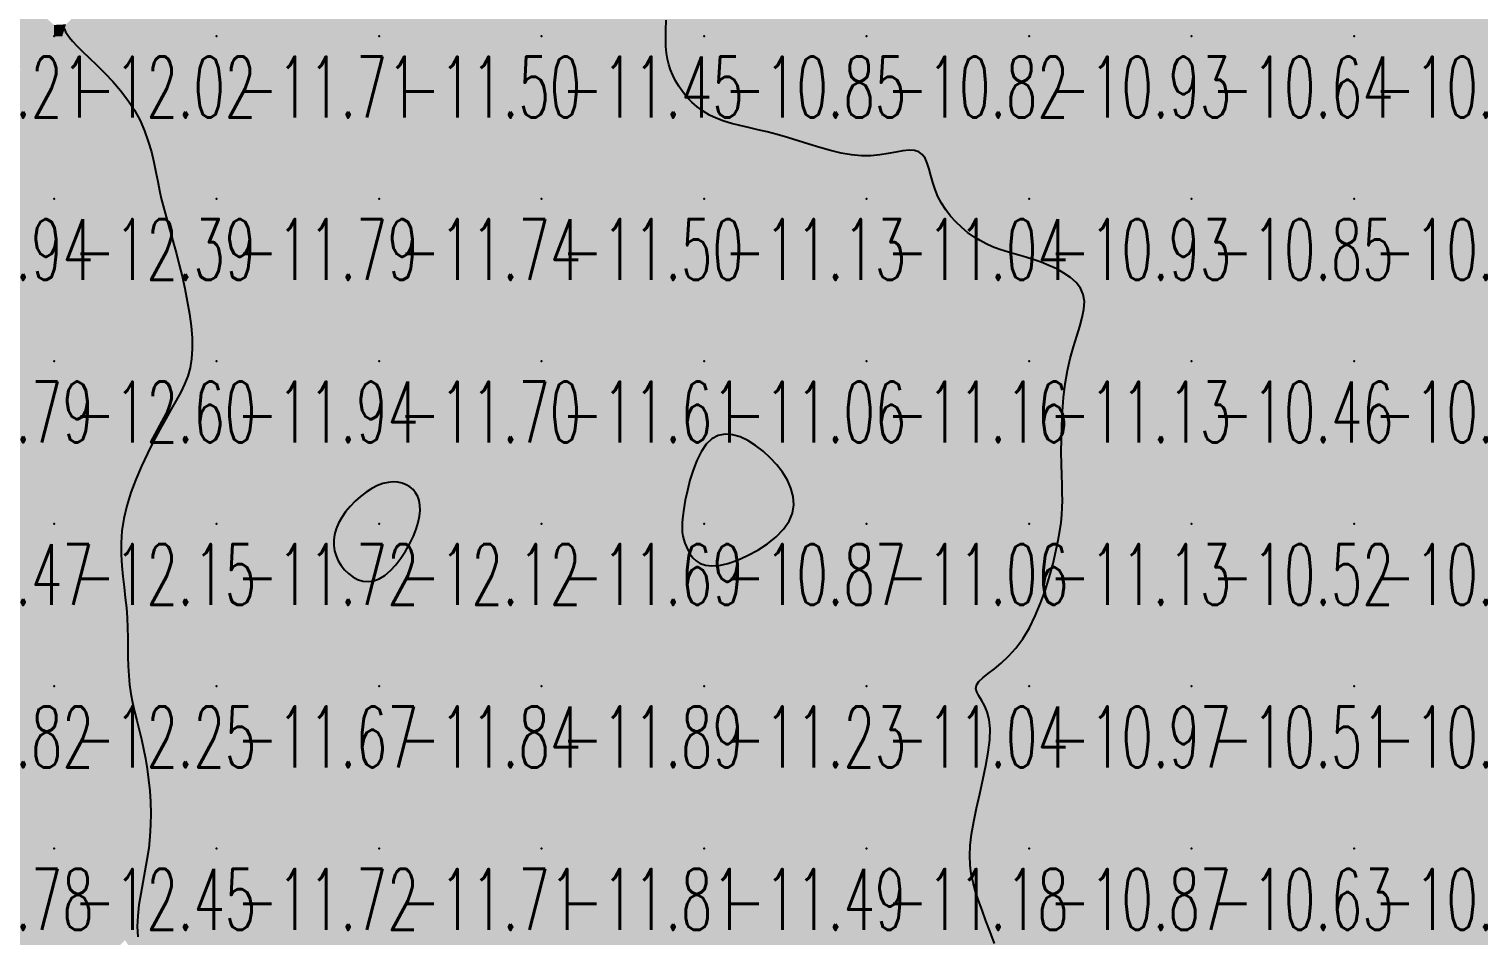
# Model space of a CAD drawing. Header units: millimetres. Extents: x 88261 to 90953, y 390274 to 392322.
# Drawn here: x 89798.7 to 89887.9, y 391581.9 to 391637.7 of the extents above; entities that cross this region are included whole.
import ezdxf
from ezdxf.enums import TextEntityAlignment as Align

# ---------------------------------------------------------------- set-up
doc = ezdxf.new("R2010")
doc.units = ezdxf.units.MM
doc.header["$LTSCALE"] = 25
for name, color, linetype in [('CN_03_00', 7, 'Continuous'), ('COTEAlt', 7, 'Continuous'), ('TN_COLORIAGE', 7, 'Continuous')]:
    doc.layers.add(name, color=color, linetype=linetype)
doc.styles.add('Simplex 1.0', font='Simplex.shx', dxfattribs={"width": 0.99, "height": 2.5})
doc.styles.get("Standard").update_dxf_attribs({"font": 'times.ttf'})

# ---------------------------------------------------------------- blocks, each defined once
blk = doc.blocks.new('COTE')
at = {"color": 0}
blk.add_point((0, 0), dxfattribs=at)
at = {"layer": 'COTEAlt'}
blk.add_attdef('ALT', text='', height=3.75, dxfattribs=at).set_placement((1.25, -1.25), align=Align.TOP_LEFT)

msp = doc.modelspace()

# ---------------------------------------------------------------- linework, layer by layer
at = {"layer": 'CN_03_00', "flags": 128}
for points, elevation in [([(89858.117, 391581.4), (89857.852, 391582.109), (89857.593, 391582.798), (89857.352, 391583.448), (89857.137, 391584.048), (89856.953, 391584.609), (89856.804, 391585.148), (89856.693, 391585.683), (89856.625, 391586.231), (89856.602, 391586.811), (89856.63, 391587.44), (89856.711, 391588.135), (89856.845, 391588.907), (89857.019, 391589.738), (89857.213, 391590.605), (89857.409, 391591.482), (89857.589, 391592.346), (89857.735, 391593.172), (89857.827, 391593.935), (89857.847, 391594.612), (89857.785, 391595.184), (89857.659, 391595.659), (89857.494, 391596.053), (89857.318, 391596.379), (89857.156, 391596.654), (89857.033, 391596.89), (89856.977, 391597.104), (89857.012, 391597.31), (89857.158, 391597.522), (89857.403, 391597.752), (89857.727, 391598.011), (89858.111, 391598.312), (89858.536, 391598.664), (89858.983, 391599.081), (89859.433, 391599.572), (89859.866, 391600.15), (89860.266, 391600.82), (89860.63, 391601.564), (89860.958, 391602.357), (89861.249, 391603.175), (89861.504, 391603.994), (89861.721, 391604.79), (89861.901, 391605.538), (89862.044, 391606.215), (89862.15, 391606.803), (89862.224, 391607.319), (89862.269, 391607.787), (89862.292, 391608.229), (89862.297, 391608.671), (89862.29, 391609.136), (89862.274, 391609.648), (89862.256, 391610.229), (89862.239, 391610.898), (89862.23, 391611.643), (89862.233, 391612.445), (89862.253, 391613.285), (89862.295, 391614.145), (89862.364, 391615.006), (89862.465, 391615.85), (89862.604, 391616.658), (89862.78, 391617.414), (89862.98, 391618.118), (89863.183, 391618.772), (89863.371, 391619.376), (89863.524, 391619.933), (89863.623, 391620.444), (89863.649, 391620.913), (89863.583, 391621.339), (89863.411, 391621.726), (89863.144, 391622.075), (89862.799, 391622.388), (89862.394, 391622.668), (89861.945, 391622.917), (89861.469, 391623.136), (89860.983, 391623.328), (89860.504, 391623.495), (89860.045, 391623.64), (89859.607, 391623.769), (89859.187, 391623.891), (89858.78, 391624.014), (89858.385, 391624.144), (89857.997, 391624.29), (89857.613, 391624.459), (89857.231, 391624.66), (89856.847, 391624.897), (89856.468, 391625.171), (89856.1, 391625.477), (89855.748, 391625.812), (89855.42, 391626.173), (89855.121, 391626.558), (89854.858, 391626.962), (89854.638, 391627.383), (89854.463, 391627.815), (89854.324, 391628.248), (89854.205, 391628.669), (89854.095, 391629.064), (89853.98, 391629.421), (89853.845, 391629.727), (89853.677, 391629.968), (89853.463, 391630.132), (89853.192, 391630.212), (89852.865, 391630.221), (89852.485, 391630.179), (89852.057, 391630.105), (89851.584, 391630.019), (89851.069, 391629.941), (89850.518, 391629.89), (89849.934, 391629.885), (89849.32, 391629.941), (89848.683, 391630.051), (89848.03, 391630.204), (89847.368, 391630.387), (89846.702, 391630.589), (89846.04, 391630.797), (89845.387, 391631.001), (89844.752, 391631.187), (89844.139, 391631.348), (89843.55, 391631.489), (89842.986, 391631.619), (89842.448, 391631.745), (89841.938, 391631.876), (89841.455, 391632.021), (89841.002, 391632.189), (89840.578, 391632.387), (89840.185, 391632.622), (89839.823, 391632.891), (89839.493, 391633.186), (89839.194, 391633.501), (89838.926, 391633.831), (89838.691, 391634.168), (89838.488, 391634.507), (89838.317, 391634.841), (89838.178, 391635.167), (89838.07, 391635.495), (89837.989, 391635.838), (89837.934, 391636.209), (89837.903, 391636.62), (89837.892, 391637.086), (89837.9, 391637.619), (89837.925, 391638.231)], -11), ([(89800.872, 391637.727), (89800.906, 391637.636), (89800.961, 391637.516), (89801.051, 391637.363), (89801.189, 391637.169), (89801.386, 391636.931), (89801.655, 391636.643), (89802.004, 391636.3), (89802.418, 391635.906), (89802.878, 391635.464), (89803.365, 391634.979), (89803.86, 391634.456), (89804.344, 391633.898), (89804.797, 391633.31), (89805.201, 391632.697), (89805.54, 391632.063), (89805.82, 391631.416), (89806.048, 391630.765), (89806.235, 391630.118), (89806.388, 391629.485), (89806.517, 391628.874), (89806.631, 391628.294), (89806.739, 391627.754), (89806.847, 391627.258), (89806.96, 391626.794), (89807.077, 391626.348), (89807.2, 391625.904), (89807.331, 391625.447), (89807.471, 391624.961), (89807.62, 391624.43), (89807.78, 391623.84), (89807.95, 391623.181), (89808.124, 391622.465), (89808.293, 391621.71), (89808.448, 391620.935), (89808.581, 391620.159), (89808.682, 391619.398), (89808.743, 391618.673), (89808.755, 391618.001), (89808.713, 391617.394), (89808.616, 391616.841), (89808.47, 391616.325), (89808.278, 391615.828), (89808.043, 391615.332), (89807.77, 391614.822), (89807.462, 391614.278), (89807.122, 391613.684), (89806.757, 391613.027), (89806.377, 391612.315), (89805.997, 391611.559), (89805.628, 391610.772), (89805.284, 391609.966), (89804.979, 391609.153), (89804.725, 391608.345), (89804.535, 391607.555), (89804.419, 391606.791), (89804.368, 391606.055), (89804.369, 391605.343), (89804.409, 391604.653), (89804.475, 391603.982), (89804.554, 391603.327), (89804.633, 391602.686), (89804.699, 391602.056), (89804.742, 391601.435), (89804.767, 391600.823), (89804.779, 391600.22), (89804.786, 391599.624), (89804.795, 391599.038), (89804.812, 391598.46), (89804.844, 391597.89), (89804.899, 391597.328), (89804.98, 391596.774), (89805.084, 391596.225), (89805.206, 391595.675), (89805.339, 391595.121), (89805.479, 391594.558), (89805.619, 391593.983), (89805.753, 391593.391), (89805.876, 391592.778), (89805.982, 391592.141), (89806.07, 391591.482), (89806.136, 391590.805), (89806.179, 391590.113), (89806.196, 391589.41), (89806.185, 391588.699), (89806.144, 391587.984), (89806.071, 391587.269), (89805.966, 391586.555), (89805.84, 391585.847), (89805.706, 391585.145), (89805.579, 391584.453), (89805.47, 391583.772), (89805.395, 391583.104), (89805.366, 391582.452), (89805.397, 391581.817)], -12)]:
    msp.add_lwpolyline(points, dxfattribs=dict(at, elevation=elevation))
for points, elevation in [([(89845.692, 391607.887), (89845.77, 391608.397), (89845.734, 391608.909), (89845.596, 391609.418), (89845.372, 391609.917), (89845.074, 391610.401), (89844.716, 391610.864), (89844.312, 391611.301), (89843.876, 391611.703), (89843.417, 391612.06), (89842.944, 391612.357), (89842.469, 391612.58), (89841.999, 391612.717), (89841.545, 391612.752), (89841.117, 391612.674), (89840.723, 391612.467), (89840.372, 391612.125), (89840.064, 391611.67), (89839.796, 391611.131), (89839.567, 391610.535), (89839.375, 391609.911), (89839.218, 391609.287), (89839.094, 391608.693), (89839.002, 391608.156), (89838.938, 391607.698), (89838.902, 391607.313), (89838.892, 391606.988), (89838.906, 391606.711), (89838.941, 391606.468), (89838.997, 391606.248), (89839.071, 391606.037), (89839.161, 391605.822), (89839.267, 391605.595), (89839.396, 391605.365), (89839.558, 391605.145), (89839.762, 391604.95), (89840.015, 391604.792), (89840.328, 391604.684), (89840.709, 391604.641), (89841.167, 391604.675), (89841.705, 391604.797), (89842.301, 391605), (89842.925, 391605.274), (89843.551, 391605.611), (89844.148, 391606), (89844.688, 391606.432), (89845.144, 391606.897), (89845.485, 391607.385), (89845.692, 391607.887)], -11), ([(89817.605, 391606.915), (89817.511, 391606.568), (89817.466, 391606.227), (89817.467, 391605.894), (89817.515, 391605.57), (89817.605, 391605.258), (89817.738, 391604.959), (89817.91, 391604.675), (89818.119, 391604.409), (89818.362, 391604.169), (89818.634, 391603.966), (89818.929, 391603.809), (89819.245, 391603.708), (89819.575, 391603.672), (89819.916, 391603.712), (89820.262, 391603.838), (89820.609, 391604.054), (89820.952, 391604.35), (89821.282, 391604.709), (89821.595, 391605.116), (89821.883, 391605.556), (89822.14, 391606.011), (89822.359, 391606.467), (89822.535, 391606.908), (89822.662, 391607.32), (89822.741, 391607.701), (89822.774, 391608.052), (89822.764, 391608.371), (89822.713, 391608.66), (89822.624, 391608.918), (89822.498, 391609.145), (89822.337, 391609.342), (89822.146, 391609.508), (89821.925, 391609.641), (89821.678, 391609.738), (89821.407, 391609.796), (89821.115, 391609.812), (89820.806, 391609.784), (89820.481, 391609.708), (89820.143, 391609.583), (89819.796, 391609.406), (89819.448, 391609.183), (89819.105, 391608.92), (89818.775, 391608.626), (89818.467, 391608.307), (89818.189, 391607.969), (89817.947, 391607.62), (89817.751, 391607.267), (89817.605, 391606.915)], -12)]:
    msp.add_lwpolyline(points, close=True, dxfattribs=dict(at, elevation=elevation))
at = {"layer": 'TN_COLORIAGE', "color": 201}
for points in [[(89800.984, 391637.974, -11.706), (89800.753, 391637.239, -11.706), (89810.249, 391647.239, -11.706), (89810.249, 391637.239, -11.706)], [(89810.249, 391647.239, -11.228), (89810.249, 391637.239, -11.228), (89820.249, 391647.239, -11.228)], [(89810.249, 391637.239, -11.228), (89820.249, 391637.239, -11.228), (89820.249, 391647.239, -11.228)], [(89820.249, 391647.239, -11.31), (89820.249, 391637.239, -11.31), (89830.249, 391647.239, -11.31)], [(89820.249, 391637.239, -11.31), (89830.249, 391637.239, -11.31), (89830.249, 391647.239, -11.31)], [(89830.249, 391637.239, -11), (89838.48, 391645.471, -11), (89830.249, 391647.239, -11), (89837.861, 391647.239, -11)], [(89837.775, 391637.239, -11.453), (89838.48, 391645.471, -11.453), (89830.249, 391637.239, -11.453)], [(89800.753, 391637.239, -11.706), (89805.935, 391632.926, -11.706), (89810.249, 391637.239, -11.706)], [(89806.712, 391627.239, -11.706), (89805.935, 391632.926, -11.706), (89810.249, 391627.239, -11.706), (89810.249, 391637.239, -11.706)], [(89810.249, 391627.239, -11.503), (89820.249, 391627.239, -11.503), (89820.249, 391637.239, -11.503)], [(89810.249, 391637.239, -11.503), (89810.249, 391627.239, -11.503), (89820.249, 391637.239, -11.503)], [(89820.249, 391637.239, -11.453), (89820.249, 391627.239, -11.453), (89830.249, 391637.239, -11.453)], [(89820.249, 391627.239, -11.453), (89830.249, 391627.239, -11.453), (89830.249, 391637.239, -11.453)], [(89830.249, 391627.239, -11), (89837.969, 391634.96, -11), (89830.249, 391637.239, -11), (89837.775, 391637.239, -11)], [(89830.249, 391627.239, -11), (89837.969, 391634.96, -11), (89840.249, 391627.239, -11), (89840.249, 391631.967, -11)], [(89844.503, 391631.494, -11.133), (89840.249, 391631.967, -11.133), (89840.249, 391627.239, -11.133)], [(89840.249, 391627.239, -11), (89844.503, 391631.494, -11), (89850.249, 391627.239, -11), (89850.249, 391629.18, -11)], [(89850.249, 391629.18, -11.043), (89854.103, 391631.094, -11.043), (89850.249, 391627.239, -11.043)], [(89854.103, 391631.094, -11.043), (89854.118, 391627.239, -11.043), (89850.249, 391627.239, -11.043)], [(89806.712, 391627.239, -11.788), (89807.65, 391624.641, -11.788), (89810.249, 391627.239, -11.788)], [(89809.367, 391617.239, -11.788), (89807.65, 391624.641, -11.788), (89810.249, 391617.239, -11.788), (89810.249, 391627.239, -11.788)], [(89810.249, 391617.239, -11.739), (89820.249, 391617.239, -11.739), (89820.249, 391627.239, -11.739)], [(89810.249, 391627.239, -11.739), (89810.249, 391617.239, -11.739), (89820.249, 391627.239, -11.739)], [(89820.249, 391617.239, -11.504), (89830.249, 391617.239, -11.504), (89830.249, 391627.239, -11.504)], [(89820.249, 391627.239, -11.504), (89820.249, 391617.239, -11.504), (89830.249, 391627.239, -11.504)], [(89830.249, 391617.239, -11.133), (89840.249, 391617.239, -11.133), (89840.249, 391627.239, -11.133)], [(89830.249, 391627.239, -11.133), (89830.249, 391617.239, -11.133), (89840.249, 391627.239, -11.133)], [(89840.249, 391617.239, -11.043), (89850.249, 391617.239, -11.043), (89850.249, 391627.239, -11.043)], [(89840.249, 391627.239, -11.043), (89840.249, 391617.239, -11.043), (89850.249, 391627.239, -11.043)], [(89850.249, 391617.239, -11), (89857.254, 391624.245, -11), (89850.249, 391627.239, -11), (89854.118, 391627.239, -11)], [(89850.249, 391617.239, -11), (89857.254, 391624.245, -11), (89860.249, 391617.239, -11), (89860.249, 391623.74, -11)], [(89864.773, 391621.764, -11.128), (89860.249, 391623.74, -11.128), (89860.249, 391617.239, -11.128)], [(89862.154, 391617.239, -11.128), (89864.773, 391621.764, -11.128), (89860.249, 391617.239, -11.128)], [(89807.416, 391614.406, -11.72), (89803.706, 391607.239, -11.72), (89810.249, 391617.239, -11.72), (89810.249, 391607.239, -11.72)], [(89807.416, 391614.406, -11.942), (89809.367, 391617.239, -11.942), (89810.249, 391617.239, -11.942)], [(89817.187, 391607.239, -11.699), (89820.249, 391610.147, -11.699), (89810.249, 391607.239, -11.699), (89820.249, 391617.239, -11.699)], [(89810.249, 391617.239, -11.699), (89810.249, 391607.239, -11.699), (89820.249, 391617.239, -11.699)], [(89820.249, 391610.147, -11.615), (89822.676, 391609.667, -11.615), (89820.249, 391617.239, -11.615), (89830.249, 391617.239, -11.615)], [(89823.071, 391607.239, -11.615), (89822.676, 391609.667, -11.615), (89830.249, 391607.239, -11.615), (89830.249, 391617.239, -11.615)], [(89830.249, 391617.239, -11.061), (89830.249, 391607.239, -11.061), (89840.249, 391617.239, -11.061)], [(89830.249, 391607.239, -11), (89838.689, 391607.239, -11), (89840.249, 391617.239, -11), (89840.249, 391613.979, -11)], [(89850.249, 391617.239, -11), (89844.656, 391611.646, -11), (89840.249, 391617.239, -11), (89840.249, 391613.979, -11)], [(89850.249, 391617.239, -11), (89844.656, 391611.646, -11), (89850.249, 391607.239, -11), (89847.002, 391607.239, -11)], [(89850.249, 391617.239, -11.128), (89850.249, 391607.239, -11.128), (89860.249, 391617.239, -11.128)], [(89850.249, 391607.239, -11.128), (89860.249, 391607.239, -11.128), (89860.249, 391617.239, -11.128)], [(89860.249, 391607.239, -11), (89862.234, 391609.225, -11), (89860.249, 391617.239, -11), (89862.154, 391617.239, -11)], [(89862.234, 391609.225, -11.135), (89862.446, 391607.239, -11.135), (89860.249, 391607.239, -11.135)], [(89803.706, 391607.239, -11.72), (89804.974, 391601.964, -11.72), (89810.249, 391607.239, -11.72)], [(89804.974, 391601.964, -11.673), (89804.591, 391597.239, -11.673), (89810.249, 391607.239, -11.673), (89810.249, 391597.239, -11.673)], [(89817.187, 391607.239, -11.673), (89817.506, 391604.496, -11.673), (89810.249, 391607.239, -11.673), (89810.249, 391597.239, -11.673)], [(89820.249, 391597.239, -11.686), (89830.249, 391597.239, -11.686), (89830.249, 391607.239, -11.686)], [(89820.249, 391602.823, -11.686), (89823.071, 391607.239, -11.686), (89820.249, 391597.239, -11.686), (89830.249, 391607.239, -11.686)], [(89830.249, 391597.239, -11), (89839.006, 391605.997, -11), (89830.249, 391607.239, -11), (89838.689, 391607.239, -11)], [(89840.249, 391597.239, -11.061), (89850.249, 391597.239, -11.061), (89850.249, 391607.239, -11.061)], [(89840.249, 391597.239, -11), (89840.249, 391603.704, -11), (89850.249, 391607.239, -11), (89847.002, 391607.239, -11)], [(89860.249, 391607.239, -11), (89860.249, 391599.105, -11), (89850.249, 391597.239, -11), (89855.754, 391597.239, -11)], [(89850.249, 391607.239, -11.135), (89850.249, 391597.239, -11.135), (89860.249, 391607.239, -11.135)], [(89862.446, 391607.239, -11.135), (89860.249, 391599.105, -11.135), (89860.249, 391607.239, -11.135)], [(89830.249, 391597.239, -11), (89839.006, 391605.997, -11), (89840.249, 391597.239, -11), (89840.249, 391603.704, -11)], [(89820.249, 391602.823, -11.673), (89817.506, 391604.496, -11.673), (89820.249, 391597.239, -11.673), (89810.249, 391597.239, -11.673)], [(89804.591, 391597.239, -11.673), (89806.056, 391593.047, -11.673), (89810.249, 391597.239, -11.673)], [(89806.438, 391587.239, -11.673), (89806.056, 391593.047, -11.673), (89810.249, 391587.239, -11.673), (89810.249, 391597.239, -11.673)], [(89810.249, 391587.239, -11.844), (89820.249, 391587.239, -11.844), (89820.249, 391597.239, -11.844)], [(89810.249, 391597.239, -11.844), (89810.249, 391587.239, -11.844), (89820.249, 391597.239, -11.844)], [(89820.249, 391597.239, -11.894), (89820.249, 391587.239, -11.894), (89830.249, 391597.239, -11.894)], [(89820.249, 391587.239, -11.894), (89830.249, 391587.239, -11.894), (89830.249, 391597.239, -11.894)], [(89830.249, 391597.239, -11.232), (89830.249, 391587.239, -11.232), (89840.249, 391597.239, -11.232)], [(89830.249, 391587.239, -11.232), (89840.249, 391587.239, -11.232), (89840.249, 391597.239, -11.232)], [(89840.249, 391597.239, -11.038), (89840.249, 391587.239, -11.038), (89850.249, 391597.239, -11.038)], [(89840.249, 391587.239, -11.038), (89850.249, 391587.239, -11.038), (89850.249, 391597.239, -11.038)], [(89850.249, 391587.239, -11), (89858.808, 391595.798, -11), (89850.249, 391597.239, -11), (89855.754, 391597.239, -11)], [(89856.098, 391587.239, -11.183), (89858.808, 391595.798, -11.183), (89850.249, 391587.239, -11.183)], [(89804.616, 391581.606, -11.721), (89806.438, 391587.239, -11.721), (89810.249, 391587.239, -11.721)], [(89807.478, 391577.239, -11.721), (89804.616, 391581.606, -11.721), (89810.249, 391577.239, -11.721), (89810.249, 391587.239, -11.721)], [(89810.249, 391587.239, -11.712), (89810.249, 391577.239, -11.712), (89820.249, 391587.239, -11.712)], [(89810.249, 391577.239, -11.712), (89820.249, 391577.239, -11.712), (89820.249, 391587.239, -11.712)], [(89820.249, 391577.239, -11.807), (89830.249, 391577.239, -11.807), (89830.249, 391587.239, -11.807)], [(89820.249, 391587.239, -11.807), (89820.249, 391577.239, -11.807), (89830.249, 391587.239, -11.807)], [(89830.249, 391577.239, -11.488), (89840.249, 391577.239, -11.488), (89840.249, 391587.239, -11.488)], [(89830.249, 391587.239, -11.488), (89830.249, 391577.239, -11.488), (89840.249, 391587.239, -11.488)], [(89840.249, 391577.239, -11.183), (89850.249, 391577.239, -11.183), (89850.249, 391587.239, -11.183)], [(89840.249, 391587.239, -11.183), (89840.249, 391577.239, -11.183), (89850.249, 391587.239, -11.183)], [(89850.249, 391577.239, -11), (89857.062, 391584.053, -11), (89850.249, 391587.239, -11), (89856.098, 391587.239, -11)], [(89857.062, 391584.053, -11.278), (89859.766, 391577.239, -11.278), (89850.249, 391577.239, -11.278)]]:
    msp.add_solid(points, dxfattribs=at)
at = {"layer": 'TN_COLORIAGE', "color": 191}
for points in [[(89838.48, 391645.471, -10.851), (89837.775, 391637.239, -10.851), (89840.249, 391647.239, -10.851), (89840.249, 391637.239, -10.851)], [(89840.249, 391647.239, -10.963), (89840.249, 391637.239, -10.963), (89850.249, 391647.239, -10.963)], [(89840.249, 391637.239, -10.963), (89850.249, 391637.239, -10.963), (89850.249, 391647.239, -10.963)], [(89850.249, 391647.239, -10.648), (89850.249, 391637.239, -10.648), (89860.249, 391647.239, -10.648)], [(89850.249, 391637.239, -10.648), (89860.249, 391637.239, -10.648), (89860.249, 391647.239, -10.648)], [(89860.249, 391647.239, -10.672), (89860.249, 391637.239, -10.672), (89870.249, 391647.239, -10.672)], [(89860.249, 391637.239, -10.672), (89870.249, 391637.239, -10.672), (89870.249, 391647.239, -10.672)], [(89870.249, 391637.239, -10.239), (89880.249, 391637.239, -10.239), (89880.249, 391647.239, -10.239)], [(89870.249, 391647.239, -10.239), (89870.249, 391637.239, -10.239), (89880.249, 391647.239, -10.239)], [(89880.249, 391637.239, -10), (89886.233, 391643.223, -10), (89880.249, 391647.239, -10), (89884.942, 391647.239, -10)], [(89880.249, 391637.239, -10), (89886.233, 391643.223, -10), (89890.249, 391637.239, -10), (89890.249, 391638.712, -10)], [(89837.775, 391637.239, -10.851), (89837.969, 391634.96, -10.851), (89840.249, 391637.239, -10.851)], [(89840.249, 391631.967, -10.851), (89837.969, 391634.96, -10.851), (89840.249, 391637.239, -10.851)], [(89840.249, 391631.967, -10.82), (89844.503, 391631.494, -10.82), (89840.249, 391637.239, -10.82), (89850.249, 391637.239, -10.82)], [(89850.249, 391629.18, -10.82), (89844.503, 391631.494, -10.82), (89850.249, 391637.239, -10.82)], [(89854.103, 391631.094, -10.82), (89850.249, 391629.18, -10.82), (89860.249, 391637.239, -10.82), (89850.249, 391637.239, -10.82)], [(89854.118, 391627.239, -10.931), (89854.103, 391631.094, -10.931), (89860.249, 391627.239, -10.931), (89860.249, 391637.239, -10.931)], [(89860.249, 391637.239, -10.642), (89860.249, 391627.239, -10.642), (89870.249, 391637.239, -10.642)], [(89860.249, 391627.239, -10.642), (89870.249, 391627.239, -10.642), (89870.249, 391637.239, -10.642)], [(89870.249, 391627.239, -10.402), (89880.249, 391627.239, -10.402), (89880.249, 391637.239, -10.402)], [(89870.249, 391637.239, -10.402), (89870.249, 391627.239, -10.402), (89880.249, 391637.239, -10.402)], [(89880.249, 391627.239, -10.047), (89890.249, 391627.239, -10.047), (89890.249, 391637.239, -10.047)], [(89880.249, 391637.239, -10.047), (89880.249, 391627.239, -10.047), (89890.249, 391637.239, -10.047)], [(89854.118, 391627.239, -10.931), (89857.254, 391624.245, -10.931), (89860.249, 391627.239, -10.931)], [(89860.249, 391623.74, -10.931), (89857.254, 391624.245, -10.931), (89860.249, 391627.239, -10.931)], [(89860.249, 391623.74, -10.845), (89864.773, 391621.764, -10.845), (89860.249, 391627.239, -10.845), (89870.249, 391627.239, -10.845)], [(89864.773, 391621.764, -10.457), (89862.154, 391617.239, -10.457), (89870.249, 391627.239, -10.457), (89870.249, 391617.239, -10.457)], [(89870.249, 391617.239, -10.419), (89880.249, 391617.239, -10.419), (89880.249, 391627.239, -10.419)], [(89870.249, 391627.239, -10.419), (89870.249, 391617.239, -10.419), (89880.249, 391627.239, -10.419)], [(89880.249, 391627.239, -10.25), (89880.249, 391617.239, -10.25), (89890.249, 391627.239, -10.25)], [(89880.249, 391617.239, -10.25), (89890.249, 391617.239, -10.25), (89890.249, 391627.239, -10.25)], [(89862.154, 391617.239, -10.457), (89862.234, 391609.225, -10.457), (89870.249, 391617.239, -10.457)], [(89862.446, 391607.239, -10.457), (89862.234, 391609.225, -10.457), (89870.249, 391607.239, -10.457), (89870.249, 391617.239, -10.457)], [(89870.249, 391617.239, -10.347), (89870.249, 391607.239, -10.347), (89880.249, 391617.239, -10.347)], [(89870.249, 391607.239, -10.347), (89880.249, 391607.239, -10.347), (89880.249, 391617.239, -10.347)], [(89880.249, 391607.239, -10.51), (89890.249, 391607.239, -10.51), (89890.249, 391617.239, -10.51)], [(89880.249, 391617.239, -10.51), (89880.249, 391607.239, -10.51), (89890.249, 391617.239, -10.51)], [(89840.249, 391613.979, -10.873), (89838.689, 391607.239, -10.873), (89840.249, 391607.239, -10.873)], [(89840.249, 391613.979, -10.873), (89844.656, 391611.646, -10.873), (89840.249, 391607.239, -10.873)], [(89847.002, 391607.239, -10.873), (89844.656, 391611.646, -10.873), (89840.249, 391607.239, -10.873)], [(89838.689, 391607.239, -10.873), (89839.006, 391605.997, -10.873), (89840.249, 391607.239, -10.873)], [(89840.249, 391603.704, -10.873), (89839.006, 391605.997, -10.873), (89840.249, 391607.239, -10.873)], [(89847.002, 391607.239, -10.873), (89840.249, 391603.704, -10.873), (89840.249, 391607.239, -10.873)], [(89860.249, 391597.239, -10.522), (89870.249, 391597.239, -10.522), (89870.249, 391607.239, -10.522)], [(89860.249, 391599.105, -10.522), (89862.446, 391607.239, -10.522), (89860.249, 391597.239, -10.522), (89870.249, 391607.239, -10.522)], [(89870.249, 391597.239, -10.588), (89880.249, 391597.239, -10.588), (89880.249, 391607.239, -10.588)], [(89870.249, 391607.239, -10.588), (89870.249, 391597.239, -10.588), (89880.249, 391607.239, -10.588)], [(89880.249, 391607.239, -10.177), (89880.249, 391597.239, -10.177), (89890.249, 391607.239, -10.177)], [(89880.249, 391597.239, -10.177), (89890.249, 391597.239, -10.177), (89890.249, 391607.239, -10.177)], [(89855.754, 391597.239, -10.969), (89860.249, 391599.105, -10.969), (89860.249, 391597.239, -10.969)], [(89855.754, 391597.239, -10.969), (89858.808, 391595.798, -10.969), (89860.249, 391597.239, -10.969)], [(89858.808, 391595.798, -10.87), (89856.098, 391587.239, -10.87), (89860.249, 391597.239, -10.87), (89860.249, 391587.239, -10.87)], [(89860.249, 391597.239, -10.515), (89860.249, 391587.239, -10.515), (89870.249, 391597.239, -10.515)], [(89860.249, 391587.239, -10.515), (89870.249, 391587.239, -10.515), (89870.249, 391597.239, -10.515)], [(89870.249, 391597.239, -10.924), (89870.249, 391587.239, -10.924), (89880.249, 391597.239, -10.924)], [(89870.249, 391587.239, -10.924), (89880.249, 391587.239, -10.924), (89880.249, 391597.239, -10.924)], [(89880.249, 391587.239, -10.501), (89890.249, 391587.239, -10.501), (89890.249, 391597.239, -10.501)], [(89880.249, 391597.239, -10.501), (89880.249, 391587.239, -10.501), (89890.249, 391597.239, -10.501)], [(89856.098, 391587.239, -10.87), (89857.062, 391584.053, -10.87), (89860.249, 391587.239, -10.87)], [(89859.766, 391577.239, -10.87), (89857.062, 391584.053, -10.87), (89860.249, 391577.239, -10.87), (89860.249, 391587.239, -10.87)], [(89860.249, 391577.239, -10.629), (89870.249, 391577.239, -10.629), (89870.249, 391587.239, -10.629)], [(89860.249, 391587.239, -10.629), (89860.249, 391577.239, -10.629), (89870.249, 391587.239, -10.629)], [(89870.249, 391577.239, -10.918), (89880.249, 391577.239, -10.918), (89880.249, 391587.239, -10.918)], [(89870.249, 391587.239, -10.918), (89870.249, 391577.239, -10.918), (89880.249, 391587.239, -10.918)], [(89889.635, 391577.239, -10.776), (89890.249, 391577.837, -10.776), (89880.249, 391577.239, -10.776), (89890.249, 391587.239, -10.776)], [(89880.249, 391587.239, -10.776), (89880.249, 391577.239, -10.776), (89890.249, 391587.239, -10.776)]]:
    msp.add_solid(points, dxfattribs=at)
at = {"layer": 'TN_COLORIAGE', "color": 211}
for points in [[(89790.249, 391637.239, -12), (89795.293, 391642.284, -12), (89800.249, 391637.239, -12), (89800.249, 391637.937, -12)], [(89790.249, 391637.239, -12), (89790.249, 391629.521, -12), (89800.249, 391637.239, -12), (89798.254, 391635.244, -12)], [(89800.249, 391627.239, -12), (89791.641, 391627.239, -12), (89800.249, 391637.239, -12), (89798.254, 391635.244, -12)], [(89800.249, 391637.937, -12.016), (89800.984, 391637.974, -12.016), (89800.249, 391637.239, -12.016)], [(89800.753, 391637.239, -12.016), (89800.984, 391637.974, -12.016), (89800.249, 391637.239, -12.016)], [(89800.249, 391627.239, -12), (89805.935, 391632.926, -12), (89800.249, 391637.239, -12), (89800.753, 391637.239, -12)], [(89805.935, 391632.926, -12.388), (89806.712, 391627.239, -12.388), (89800.249, 391627.239, -12.388)], [(89793.8, 391620.791, -12.388), (89791.641, 391627.239, -12.388), (89800.249, 391627.239, -12.388)], [(89800.249, 391617.239, -12), (89792.859, 391617.239, -12), (89800.249, 391627.239, -12), (89793.8, 391620.791, -12)], [(89800.249, 391617.239, -12), (89807.65, 391624.641, -12), (89800.249, 391627.239, -12), (89806.712, 391627.239, -12)], [(89807.65, 391624.641, -12.604), (89809.367, 391617.239, -12.604), (89800.249, 391617.239, -12.604)], [(89790.249, 391607.239, -12.604), (89800.249, 391607.239, -12.604), (89800.249, 391617.239, -12.604)], [(89800.249, 391617.239, -12), (89792.859, 391617.239, -12), (89790.249, 391607.239, -12), (89790.249, 391614.095, -12)], [(89800.249, 391617.239, -12), (89809.367, 391617.239, -12), (89800.249, 391607.239, -12), (89807.416, 391614.406, -12)], [(89803.706, 391607.239, -12.148), (89807.416, 391614.406, -12.148), (89800.249, 391607.239, -12.148)], [(89820.249, 391610.147, -12.124), (89817.187, 391607.239, -12.124), (89820.249, 391607.239, -12.124)], [(89822.676, 391609.667, -12.124), (89820.249, 391610.147, -12.124), (89820.249, 391607.239, -12.124)], [(89822.676, 391609.667, -12.124), (89823.071, 391607.239, -12.124), (89820.249, 391607.239, -12.124)], [(89790.249, 391607.239, -12.148), (89790.249, 391597.239, -12.148), (89800.249, 391607.239, -12.148)], [(89790.249, 391597.239, -12.148), (89800.249, 391597.239, -12.148), (89800.249, 391607.239, -12.148)], [(89800.249, 391597.239, -12), (89804.974, 391601.964, -12), (89800.249, 391607.239, -12), (89803.706, 391607.239, -12)], [(89817.506, 391604.496, -12.124), (89817.187, 391607.239, -12.124), (89820.249, 391607.239, -12.124)], [(89817.506, 391604.496, -12.124), (89820.249, 391602.823, -12.124), (89820.249, 391607.239, -12.124)], [(89823.071, 391607.239, -12.124), (89820.249, 391602.823, -12.124), (89820.249, 391607.239, -12.124)], [(89804.591, 391597.239, -12.251), (89804.974, 391601.964, -12.251), (89800.249, 391597.239, -12.251)], [(89790.249, 391587.239, -12.251), (89800.249, 391587.239, -12.251), (89800.249, 391597.239, -12.251)], [(89790.249, 391597.239, -12.251), (89790.249, 391587.239, -12.251), (89800.249, 391597.239, -12.251)], [(89800.249, 391587.239, -12), (89806.056, 391593.047, -12), (89800.249, 391597.239, -12), (89804.591, 391597.239, -12)], [(89806.056, 391593.047, -12.453), (89806.438, 391587.239, -12.453), (89800.249, 391587.239, -12.453)], [(89790.249, 391587.239, -12.453), (89790.249, 391577.239, -12.453), (89800.249, 391587.239, -12.453)], [(89790.249, 391577.239, -12.453), (89800.249, 391577.239, -12.453), (89800.249, 391587.239, -12.453)], [(89800.249, 391587.239, -12), (89806.438, 391587.239, -12), (89800.249, 391577.239, -12), (89804.616, 391581.606, -12)]]:
    msp.add_solid(points, dxfattribs=at)

# ---------------------------------------------------------------- block references
at = {"layer": 'COTEAlt'}
ref = msp.add_blockref('COTE', (89790.249, 391637.239), dxfattribs=at)
ref.add_attrib('ALT', '-12.21', dxfattribs={"height": 3.75, "style": 'Simplex 1.0', "width": 0.6}).set_placement((89791.499, 391635.989), align=Align.TOP_LEFT)
ref = msp.add_blockref('COTE', (89800.249, 391637.239), dxfattribs=at)
ref.add_attrib('ALT', '-12.02', dxfattribs={"height": 3.75, "style": 'Simplex 1.0', "width": 0.6}).set_placement((89801.499, 391635.989), align=Align.TOP_LEFT)
ref = msp.add_blockref('COTE', (89810.249, 391637.239), dxfattribs=at)
ref.add_attrib('ALT', '-11.71', dxfattribs={"height": 3.75, "style": 'Simplex 1.0', "width": 0.6}).set_placement((89811.499, 391635.989), align=Align.TOP_LEFT)
ref = msp.add_blockref('COTE', (89820.249, 391637.239), dxfattribs=at)
ref.add_attrib('ALT', '-11.50', dxfattribs={"height": 3.75, "style": 'Simplex 1.0', "width": 0.6}).set_placement((89821.499, 391635.989), align=Align.TOP_LEFT)
ref = msp.add_blockref('COTE', (89830.249, 391637.239), dxfattribs=at)
ref.add_attrib('ALT', '-11.45', dxfattribs={"height": 3.75, "style": 'Simplex 1.0', "width": 0.6}).set_placement((89831.499, 391635.989), align=Align.TOP_LEFT)
ref = msp.add_blockref('COTE', (89840.249, 391637.239), dxfattribs=at)
ref.add_attrib('ALT', '-10.85', dxfattribs={"height": 3.75, "style": 'Simplex 1.0', "width": 0.6}).set_placement((89841.499, 391635.989), align=Align.TOP_LEFT)
ref = msp.add_blockref('COTE', (89850.249, 391637.239), dxfattribs=at)
ref.add_attrib('ALT', '-10.82', dxfattribs={"height": 3.75, "style": 'Simplex 1.0', "width": 0.6}).set_placement((89851.499, 391635.989), align=Align.TOP_LEFT)
ref = msp.add_blockref('COTE', (89860.249, 391637.239), dxfattribs=at)
ref.add_attrib('ALT', '-10.93', dxfattribs={"height": 3.75, "style": 'Simplex 1.0', "width": 0.6}).set_placement((89861.499, 391635.989), align=Align.TOP_LEFT)
ref = msp.add_blockref('COTE', (89870.249, 391637.239), dxfattribs=at)
ref.add_attrib('ALT', '-10.64', dxfattribs={"height": 3.75, "style": 'Simplex 1.0', "width": 0.6}).set_placement((89871.499, 391635.989), align=Align.TOP_LEFT)
ref = msp.add_blockref('COTE', (89880.249, 391637.239), dxfattribs=at)
ref.add_attrib('ALT', '-10.40', dxfattribs={"height": 3.75, "style": 'Simplex 1.0', "width": 0.6}).set_placement((89881.499, 391635.989), align=Align.TOP_LEFT)
ref = msp.add_blockref('COTE', (89790.249, 391627.239), dxfattribs=at)
ref.add_attrib('ALT', '-11.94', dxfattribs={"height": 3.75, "style": 'Simplex 1.0', "width": 0.6}).set_placement((89791.499, 391625.989), align=Align.TOP_LEFT)
ref = msp.add_blockref('COTE', (89800.249, 391627.239), dxfattribs=at)
ref.add_attrib('ALT', '-12.39', dxfattribs={"height": 3.75, "style": 'Simplex 1.0', "width": 0.6}).set_placement((89801.499, 391625.989), align=Align.TOP_LEFT)
ref = msp.add_blockref('COTE', (89810.249, 391627.239), dxfattribs=at)
ref.add_attrib('ALT', '-11.79', dxfattribs={"height": 3.75, "style": 'Simplex 1.0', "width": 0.6}).set_placement((89811.499, 391625.989), align=Align.TOP_LEFT)
ref = msp.add_blockref('COTE', (89820.249, 391627.239), dxfattribs=at)
ref.add_attrib('ALT', '-11.74', dxfattribs={"height": 3.75, "style": 'Simplex 1.0', "width": 0.6}).set_placement((89821.499, 391625.989), align=Align.TOP_LEFT)
ref = msp.add_blockref('COTE', (89830.249, 391627.239), dxfattribs=at)
ref.add_attrib('ALT', '-11.50', dxfattribs={"height": 3.75, "style": 'Simplex 1.0', "width": 0.6}).set_placement((89831.499, 391625.989), align=Align.TOP_LEFT)
ref = msp.add_blockref('COTE', (89840.249, 391627.239), dxfattribs=at)
ref.add_attrib('ALT', '-11.13', dxfattribs={"height": 3.75, "style": 'Simplex 1.0', "width": 0.6}).set_placement((89841.499, 391625.989), align=Align.TOP_LEFT)
ref = msp.add_blockref('COTE', (89850.249, 391627.239), dxfattribs=at)
ref.add_attrib('ALT', '-11.04', dxfattribs={"height": 3.75, "style": 'Simplex 1.0', "width": 0.6}).set_placement((89851.499, 391625.989), align=Align.TOP_LEFT)
ref = msp.add_blockref('COTE', (89860.249, 391627.239), dxfattribs=at)
ref.add_attrib('ALT', '-10.93', dxfattribs={"height": 3.75, "style": 'Simplex 1.0', "width": 0.6}).set_placement((89861.499, 391625.989), align=Align.TOP_LEFT)
ref = msp.add_blockref('COTE', (89870.249, 391627.239), dxfattribs=at)
ref.add_attrib('ALT', '-10.85', dxfattribs={"height": 3.75, "style": 'Simplex 1.0', "width": 0.6}).set_placement((89871.499, 391625.989), align=Align.TOP_LEFT)
ref = msp.add_blockref('COTE', (89880.249, 391627.239), dxfattribs=at)
ref.add_attrib('ALT', '-10.42', dxfattribs={"height": 3.75, "style": 'Simplex 1.0', "width": 0.6}).set_placement((89881.499, 391625.989), align=Align.TOP_LEFT)
ref = msp.add_blockref('COTE', (89790.249, 391617.239), dxfattribs=at)
ref.add_attrib('ALT', '-11.79', dxfattribs={"height": 3.75, "style": 'Simplex 1.0', "width": 0.6}).set_placement((89791.499, 391615.989), align=Align.TOP_LEFT)
ref = msp.add_blockref('COTE', (89800.249, 391617.239), dxfattribs=at)
ref.add_attrib('ALT', '-12.60', dxfattribs={"height": 3.75, "style": 'Simplex 1.0', "width": 0.6}).set_placement((89801.499, 391615.989), align=Align.TOP_LEFT)
ref = msp.add_blockref('COTE', (89810.249, 391617.239), dxfattribs=at)
ref.add_attrib('ALT', '-11.94', dxfattribs={"height": 3.75, "style": 'Simplex 1.0', "width": 0.6}).set_placement((89811.499, 391615.989), align=Align.TOP_LEFT)
ref = msp.add_blockref('COTE', (89820.249, 391617.239), dxfattribs=at)
ref.add_attrib('ALT', '-11.70', dxfattribs={"height": 3.75, "style": 'Simplex 1.0', "width": 0.6}).set_placement((89821.499, 391615.989), align=Align.TOP_LEFT)
ref = msp.add_blockref('COTE', (89830.249, 391617.239), dxfattribs=at)
ref.add_attrib('ALT', '-11.61', dxfattribs={"height": 3.75, "style": 'Simplex 1.0', "width": 0.6}).set_placement((89831.499, 391615.989), align=Align.TOP_LEFT)
ref = msp.add_blockref('COTE', (89840.249, 391617.239), dxfattribs=at)
ref.add_attrib('ALT', '-11.06', dxfattribs={"height": 3.75, "style": 'Simplex 1.0', "width": 0.6}).set_placement((89841.499, 391615.989), align=Align.TOP_LEFT)
ref = msp.add_blockref('COTE', (89850.249, 391617.239), dxfattribs=at)
ref.add_attrib('ALT', '-11.16', dxfattribs={"height": 3.75, "style": 'Simplex 1.0', "width": 0.6}).set_placement((89851.499, 391615.989), align=Align.TOP_LEFT)
ref = msp.add_blockref('COTE', (89860.249, 391617.239), dxfattribs=at)
ref.add_attrib('ALT', '-11.13', dxfattribs={"height": 3.75, "style": 'Simplex 1.0', "width": 0.6}).set_placement((89861.499, 391615.989), align=Align.TOP_LEFT)
ref = msp.add_blockref('COTE', (89870.249, 391617.239), dxfattribs=at)
ref.add_attrib('ALT', '-10.46', dxfattribs={"height": 3.75, "style": 'Simplex 1.0', "width": 0.6}).set_placement((89871.499, 391615.989), align=Align.TOP_LEFT)
ref = msp.add_blockref('COTE', (89880.249, 391617.239), dxfattribs=at)
ref.add_attrib('ALT', '-10.35', dxfattribs={"height": 3.75, "style": 'Simplex 1.0', "width": 0.6}).set_placement((89881.499, 391615.989), align=Align.TOP_LEFT)
ref = msp.add_blockref('COTE', (89790.249, 391607.239), dxfattribs=at)
ref.add_attrib('ALT', '-12.47', dxfattribs={"height": 3.75, "style": 'Simplex 1.0', "width": 0.6}).set_placement((89791.499, 391605.989), align=Align.TOP_LEFT)
ref = msp.add_blockref('COTE', (89800.249, 391607.239), dxfattribs=at)
ref.add_attrib('ALT', '-12.15', dxfattribs={"height": 3.75, "style": 'Simplex 1.0', "width": 0.6}).set_placement((89801.499, 391605.989), align=Align.TOP_LEFT)
ref = msp.add_blockref('COTE', (89810.249, 391607.239), dxfattribs=at)
ref.add_attrib('ALT', '-11.72', dxfattribs={"height": 3.75, "style": 'Simplex 1.0', "width": 0.6}).set_placement((89811.499, 391605.989), align=Align.TOP_LEFT)
ref = msp.add_blockref('COTE', (89820.249, 391607.239), dxfattribs=at)
ref.add_attrib('ALT', '-12.12', dxfattribs={"height": 3.75, "style": 'Simplex 1.0', "width": 0.6}).set_placement((89821.499, 391605.989), align=Align.TOP_LEFT)
ref = msp.add_blockref('COTE', (89830.249, 391607.239), dxfattribs=at)
ref.add_attrib('ALT', '-11.69', dxfattribs={"height": 3.75, "style": 'Simplex 1.0', "width": 0.6}).set_placement((89831.499, 391605.989), align=Align.TOP_LEFT)
ref = msp.add_blockref('COTE', (89840.249, 391607.239), dxfattribs=at)
ref.add_attrib('ALT', '-10.87', dxfattribs={"height": 3.75, "style": 'Simplex 1.0', "width": 0.6}).set_placement((89841.499, 391605.989), align=Align.TOP_LEFT)
ref = msp.add_blockref('COTE', (89850.249, 391607.239), dxfattribs=at)
ref.add_attrib('ALT', '-11.06', dxfattribs={"height": 3.75, "style": 'Simplex 1.0', "width": 0.6}).set_placement((89851.499, 391605.989), align=Align.TOP_LEFT)
ref = msp.add_blockref('COTE', (89860.249, 391607.239), dxfattribs=at)
ref.add_attrib('ALT', '-11.13', dxfattribs={"height": 3.75, "style": 'Simplex 1.0', "width": 0.6}).set_placement((89861.499, 391605.989), align=Align.TOP_LEFT)
ref = msp.add_blockref('COTE', (89870.249, 391607.239), dxfattribs=at)
ref.add_attrib('ALT', '-10.52', dxfattribs={"height": 3.75, "style": 'Simplex 1.0', "width": 0.6}).set_placement((89871.499, 391605.989), align=Align.TOP_LEFT)
ref = msp.add_blockref('COTE', (89880.249, 391607.239), dxfattribs=at)
ref.add_attrib('ALT', '-10.59', dxfattribs={"height": 3.75, "style": 'Simplex 1.0', "width": 0.6}).set_placement((89881.499, 391605.989), align=Align.TOP_LEFT)
ref = msp.add_blockref('COTE', (89790.249, 391597.239), dxfattribs=at)
ref.add_attrib('ALT', '-12.82', dxfattribs={"height": 3.75, "style": 'Simplex 1.0', "width": 0.6}).set_placement((89791.499, 391595.989), align=Align.TOP_LEFT)
ref = msp.add_blockref('COTE', (89800.249, 391597.239), dxfattribs=at)
ref.add_attrib('ALT', '-12.25', dxfattribs={"height": 3.75, "style": 'Simplex 1.0', "width": 0.6}).set_placement((89801.499, 391595.989), align=Align.TOP_LEFT)
ref = msp.add_blockref('COTE', (89810.249, 391597.239), dxfattribs=at)
ref.add_attrib('ALT', '-11.67', dxfattribs={"height": 3.75, "style": 'Simplex 1.0', "width": 0.6}).set_placement((89811.499, 391595.989), align=Align.TOP_LEFT)
ref = msp.add_blockref('COTE', (89820.249, 391597.239), dxfattribs=at)
ref.add_attrib('ALT', '-11.84', dxfattribs={"height": 3.75, "style": 'Simplex 1.0', "width": 0.6}).set_placement((89821.499, 391595.989), align=Align.TOP_LEFT)
ref = msp.add_blockref('COTE', (89830.249, 391597.239), dxfattribs=at)
ref.add_attrib('ALT', '-11.89', dxfattribs={"height": 3.75, "style": 'Simplex 1.0', "width": 0.6}).set_placement((89831.499, 391595.989), align=Align.TOP_LEFT)
ref = msp.add_blockref('COTE', (89840.249, 391597.239), dxfattribs=at)
ref.add_attrib('ALT', '-11.23', dxfattribs={"height": 3.75, "style": 'Simplex 1.0', "width": 0.6}).set_placement((89841.499, 391595.989), align=Align.TOP_LEFT)
ref = msp.add_blockref('COTE', (89850.249, 391597.239), dxfattribs=at)
ref.add_attrib('ALT', '-11.04', dxfattribs={"height": 3.75, "style": 'Simplex 1.0', "width": 0.6}).set_placement((89851.499, 391595.989), align=Align.TOP_LEFT)
ref = msp.add_blockref('COTE', (89860.249, 391597.239), dxfattribs=at)
ref.add_attrib('ALT', '-10.97', dxfattribs={"height": 3.75, "style": 'Simplex 1.0', "width": 0.6}).set_placement((89861.499, 391595.989), align=Align.TOP_LEFT)
ref = msp.add_blockref('COTE', (89870.249, 391597.239), dxfattribs=at)
ref.add_attrib('ALT', '-10.51', dxfattribs={"height": 3.75, "style": 'Simplex 1.0', "width": 0.6}).set_placement((89871.499, 391595.989), align=Align.TOP_LEFT)
ref = msp.add_blockref('COTE', (89880.249, 391597.239), dxfattribs=at)
ref.add_attrib('ALT', '-10.92', dxfattribs={"height": 3.75, "style": 'Simplex 1.0', "width": 0.6}).set_placement((89881.499, 391595.989), align=Align.TOP_LEFT)
ref = msp.add_blockref('COTE', (89790.249, 391587.239), dxfattribs=at)
ref.add_attrib('ALT', '-12.78', dxfattribs={"height": 3.75, "style": 'Simplex 1.0', "width": 0.6}).set_placement((89791.499, 391585.989), align=Align.TOP_LEFT)
ref = msp.add_blockref('COTE', (89800.249, 391587.239), dxfattribs=at)
ref.add_attrib('ALT', '-12.45', dxfattribs={"height": 3.75, "style": 'Simplex 1.0', "width": 0.6}).set_placement((89801.499, 391585.989), align=Align.TOP_LEFT)
ref = msp.add_blockref('COTE', (89810.249, 391587.239), dxfattribs=at)
ref.add_attrib('ALT', '-11.72', dxfattribs={"height": 3.75, "style": 'Simplex 1.0', "width": 0.6}).set_placement((89811.499, 391585.989), align=Align.TOP_LEFT)
ref = msp.add_blockref('COTE', (89820.249, 391587.239), dxfattribs=at)
ref.add_attrib('ALT', '-11.71', dxfattribs={"height": 3.75, "style": 'Simplex 1.0', "width": 0.6}).set_placement((89821.499, 391585.989), align=Align.TOP_LEFT)
ref = msp.add_blockref('COTE', (89830.249, 391587.239), dxfattribs=at)
ref.add_attrib('ALT', '-11.81', dxfattribs={"height": 3.75, "style": 'Simplex 1.0', "width": 0.6}).set_placement((89831.499, 391585.989), align=Align.TOP_LEFT)
ref = msp.add_blockref('COTE', (89840.249, 391587.239), dxfattribs=at)
ref.add_attrib('ALT', '-11.49', dxfattribs={"height": 3.75, "style": 'Simplex 1.0', "width": 0.6}).set_placement((89841.499, 391585.989), align=Align.TOP_LEFT)
ref = msp.add_blockref('COTE', (89850.249, 391587.239), dxfattribs=at)
ref.add_attrib('ALT', '-11.18', dxfattribs={"height": 3.75, "style": 'Simplex 1.0', "width": 0.6}).set_placement((89851.499, 391585.989), align=Align.TOP_LEFT)
ref = msp.add_blockref('COTE', (89860.249, 391587.239), dxfattribs=at)
ref.add_attrib('ALT', '-10.87', dxfattribs={"height": 3.75, "style": 'Simplex 1.0', "width": 0.6}).set_placement((89861.499, 391585.989), align=Align.TOP_LEFT)
ref = msp.add_blockref('COTE', (89870.249, 391587.239), dxfattribs=at)
ref.add_attrib('ALT', '-10.63', dxfattribs={"height": 3.75, "style": 'Simplex 1.0', "width": 0.6}).set_placement((89871.499, 391585.989), align=Align.TOP_LEFT)
ref = msp.add_blockref('COTE', (89880.249, 391587.239), dxfattribs=at)
ref.add_attrib('ALT', '-10.92', dxfattribs={"height": 3.75, "style": 'Simplex 1.0', "width": 0.6}).set_placement((89881.499, 391585.989), align=Align.TOP_LEFT)

doc.saveas('drawing.dxf')
